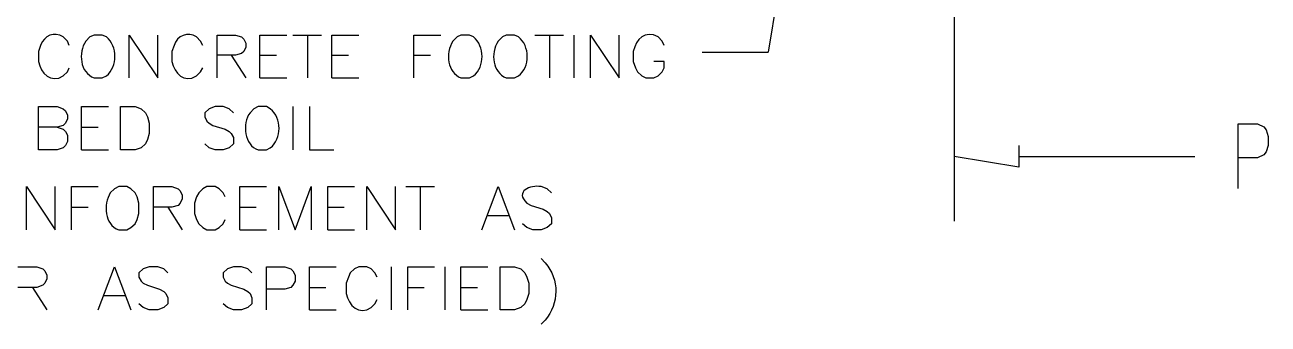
# Model space of a CAD drawing. Header units: millimetres. Extents: x 14 to 201, y 16 to 268.
# Drawn here: x 63.1 to 131.8, y 84.7 to 101.2 of the extents above; entities that cross this region are included whole.
import ezdxf

# ---------------------------------------------------------------- set-up
doc = ezdxf.new("R2010")
doc.units = ezdxf.units.MM
doc.layers.get('0').update_dxf_attribs({"linetype": 'CONTINUOUS'})

msp = doc.modelspace()

# ---------------------------------------------------------------- linework, layer by layer
at = {"color": 0}
for p, q in [((109.051, 128.947), (104.182, 99.7162)), ((114.469, 119.253), (114.469, 90.3813)), ((65.4473, 100.329), (65.2141, 100.562)), ((66.6958, 100.562), (66.4626, 100.329)), ((66.9286, 100.668), (66.6958, 100.562)), ((67.3735, 100.668), (66.9286, 100.668)), ((67.6067, 100.562), (67.3735, 100.668)), ((68.8552, 98.2984), (68.8552, 100.668)), ((68.8552, 100.668), (70.4427, 98.2984)), ((70.4427, 98.2984), (70.4427, 100.668)), ((72.8126, 100.329), (72.5798, 100.562)), ((73.7235, 98.2984), (73.7235, 100.668)), ((73.7235, 100.668), (74.7391, 100.668)), ((74.7391, 100.668), (75.0782, 100.562)), ((75.0782, 100.562), (75.2052, 100.435)), ((75.2052, 100.435), (75.311, 100.225)), ((76.0938, 98.2984), (76.0938, 100.668)), ((76.0938, 100.668), (77.5751, 100.668)), ((77.9141, 100.668), (79.5016, 100.668)), ((78.7192, 100.668), (78.7192, 98.2984)), ((80.0735, 98.2984), (80.0735, 100.668)), ((80.0735, 100.668), (81.5552, 100.668)), ((84.6032, 98.2984), (84.6032, 100.668)), ((84.6032, 100.668), (86.0848, 100.668)), ((86.9957, 100.562), (86.7625, 100.329)), ((87.2063, 100.668), (86.9957, 100.562)), ((87.6723, 100.668), (87.2063, 100.668)), ((87.9052, 100.562), (87.6723, 100.668)), ((89.4927, 100.562), (89.2598, 100.329)), ((89.7047, 100.668), (89.4927, 100.562)), ((90.1707, 100.668), (89.7047, 100.668)), ((90.3813, 100.562), (90.1707, 100.668)), ((91.2922, 100.668), (92.8797, 100.668)), ((92.0958, 100.668), (92.0958, 98.2984)), ((93.4501, 100.668), (93.4501, 98.2984)), ((94.361, 98.2984), (94.361, 100.668)), ((94.361, 100.668), (95.9485, 98.2984)), ((95.9485, 98.2984), (95.9485, 100.668)), ((98.3188, 100.329), (98.1082, 100.562)), ((63.9657, 100.096), (63.8598, 99.7589)), ((63.8598, 99.7589), (63.8598, 99.2078)), ((65.5532, 100.096), (65.4473, 100.329)), ((71.3535, 100.096), (71.2251, 99.7589)), ((71.2251, 99.7589), (71.2251, 99.2078)), ((72.941, 100.096), (72.8126, 100.329)), ((75.2052, 99.7589), (75.0782, 99.6527)), ((75.311, 99.9917), (75.2052, 99.7589)), ((75.311, 100.225), (75.311, 99.9917)), ((96.7313, 99.7589), (96.7313, 99.2078)), ((98.4458, 100.096), (98.3188, 100.329)), ((100.542, 99.7162), (104.182, 99.7162)), ((74.7391, 99.5468), (73.7235, 99.5468)), ((74.5063, 99.5468), (75.311, 98.2984)), ((75.0782, 99.6527), (74.7391, 99.5468)), ((76.0938, 99.5468), (77.0047, 99.5468)), ((80.0735, 99.5468), (80.9833, 99.5468)), ((84.6032, 99.5468), (85.5126, 99.5468)), ((96.7313, 99.2078), (96.8583, 98.848)), ((98.4458, 99.2078), (97.875, 99.2078)), ((98.4458, 98.848), (98.4458, 99.2078)), ((65.2141, 98.4042), (65.4473, 98.6374)), ((65.4473, 98.6374), (65.5532, 98.848)), ((66.9286, 98.2984), (67.3735, 98.2984)), ((67.3735, 98.2984), (67.6067, 98.4042)), ((72.5798, 98.4042), (72.8126, 98.6374)), ((72.8126, 98.6374), (72.941, 98.848)), ((76.0938, 98.2984), (77.5751, 98.2984)), ((80.0735, 98.2984), (81.5552, 98.2984)), ((87.2063, 98.2984), (87.6723, 98.2984)), ((87.6723, 98.2984), (87.9052, 98.4042)), ((89.7047, 98.2984), (90.1707, 98.2984)), ((90.1707, 98.2984), (90.3813, 98.4042)), ((96.8583, 98.848), (96.9642, 98.6374)), ((96.9642, 98.6374), (97.1973, 98.4042)), ((97.1973, 98.4042), (97.4302, 98.2984)), ((97.4302, 98.2984), (97.875, 98.2984)), ((97.875, 98.2984), (98.1082, 98.4042)), ((98.1082, 98.4042), (98.3188, 98.6374)), ((98.3188, 98.6374), (98.4458, 98.848)), ((63.8598, 94.3183), (63.8598, 96.7109)), ((63.8598, 96.7109), (64.8751, 96.7109)), ((64.8751, 96.7109), (65.2141, 96.5839)), ((65.2141, 96.5839), (65.3411, 96.4777)), ((65.3411, 96.4777), (65.4473, 96.2448)), ((65.4473, 96.2448), (65.4473, 96.0328)), ((66.2298, 94.3183), (66.2298, 96.7109)), ((66.2298, 96.7109), (67.7125, 96.7109)), ((68.3891, 94.3183), (68.3891, 96.7109)), ((68.3891, 96.7109), (69.1942, 96.7109)), ((69.1942, 96.7109), (69.5332, 96.5839)), ((69.5332, 96.5839), (69.766, 96.3718)), ((69.766, 96.3718), (69.8708, 96.139)), ((73.2786, 96.5839), (73.0458, 96.3718)), ((73.0458, 96.3718), (73.0458, 96.139)), ((73.6177, 96.7109), (73.2786, 96.5839)), ((74.0625, 96.7109), (73.6177, 96.7109)), ((74.4001, 96.5839), (74.0625, 96.7109)), ((74.6333, 96.3718), (74.4001, 96.5839)), ((75.7548, 96.5839), (75.5442, 96.3718)), ((75.9876, 96.7109), (75.7548, 96.5839)), ((76.4536, 96.7109), (75.9876, 96.7109)), ((76.6657, 96.5839), (76.4536, 96.7109)), ((77.9141, 96.7109), (77.9141, 94.3183)), ((78.825, 96.7109), (78.825, 94.3183)), ((64.8751, 95.5668), (63.8598, 95.5668)), ((65.2141, 95.673), (64.8751, 95.5668)), ((64.8751, 95.5668), (65.2141, 95.4624)), ((65.3411, 95.8), (65.2141, 95.673)), ((65.4473, 96.0328), (65.3411, 95.8)), ((66.2298, 95.5668), (67.1407, 95.5668)), ((69.8708, 96.139), (69.9766, 95.8)), ((69.9766, 95.8), (69.9766, 95.2292)), ((73.0458, 96.139), (73.1516, 95.9058)), ((73.1516, 95.9058), (73.2786, 95.8)), ((73.2786, 95.8), (73.4907, 95.673)), ((73.4907, 95.673), (74.1673, 95.4624)), ((130.175, 92.1812), (130.175, 95.7584)), ((130.175, 95.7584), (131.233, 95.7584)), ((131.233, 95.7584), (131.593, 95.589)), ((131.593, 95.589), (131.72, 95.4193)), ((65.2141, 95.4624), (65.3411, 95.334)), ((65.3411, 95.334), (65.4473, 95.1234)), ((65.4473, 95.1234), (65.4473, 94.7843)), ((69.8708, 94.8902), (69.766, 94.6573)), ((69.9766, 95.2292), (69.8708, 94.8902)), ((74.1673, 95.4624), (74.4001, 95.334)), ((74.4001, 95.334), (74.5063, 95.2292)), ((74.5063, 95.2292), (74.6333, 94.9964)), ((74.6333, 94.9964), (74.6333, 94.6573)), ((131.72, 95.4193), (131.826, 95.0599)), ((131.826, 95.0599), (131.826, 94.5515)), ((64.8751, 94.3183), (63.8598, 94.3183)), ((65.2141, 94.4245), (64.8751, 94.3183)), ((65.3411, 94.5515), (65.2141, 94.4245)), ((65.4473, 94.7843), (65.3411, 94.5515)), ((66.2298, 94.3183), (67.7125, 94.3183)), ((69.1942, 94.3183), (68.3891, 94.3183)), ((69.5332, 94.4245), (69.1942, 94.3183)), ((69.766, 94.6573), (69.5332, 94.4245)), ((73.2786, 94.4245), (73.0458, 94.6573)), ((73.6177, 94.3183), (73.2786, 94.4245)), ((74.0625, 94.3183), (73.6177, 94.3183)), ((74.4001, 94.4245), (74.0625, 94.3183)), ((74.6333, 94.6573), (74.4001, 94.4245)), ((75.9876, 94.3183), (76.4536, 94.3183)), ((76.4536, 94.3183), (76.6657, 94.4245)), ((78.825, 94.3183), (80.1797, 94.3183)), ((118.047, 94.5515), (118.047, 93.3662)), ((131.72, 94.2125), (131.593, 94.0428)), ((131.826, 94.5515), (131.72, 94.2125)), ((118.047, 93.3662), (114.469, 93.9588)), ((118.047, 93.9588), (127.783, 93.9588)), ((131.233, 93.8749), (130.175, 93.8749)), ((131.593, 94.0428), (131.233, 93.8749)), ((63.1832, 89.8948), (63.1832, 92.2874)), ((63.1832, 92.2874), (64.7707, 89.8948)), ((64.7707, 89.8948), (64.7707, 92.2874)), ((65.6802, 89.8948), (65.6802, 92.2874)), ((65.6802, 92.2874), (67.1407, 92.2874)), ((68.0501, 92.159), (67.8173, 91.9484)), ((68.2833, 92.2874), (68.0501, 92.159)), ((68.7282, 92.2874), (68.2833, 92.2874)), ((68.961, 92.159), (68.7282, 92.2874)), ((69.1942, 91.9484), (68.961, 92.159)), ((70.2098, 89.8948), (70.2098, 92.2874)), ((70.2098, 92.2874), (71.2251, 92.2874)), ((71.2251, 92.2874), (71.5641, 92.159)), ((71.5641, 92.159), (71.6911, 92.0542)), ((72.941, 92.159), (72.7082, 91.9484)), ((73.1516, 92.2874), (72.941, 92.159)), ((73.6177, 92.2874), (73.1516, 92.2874)), ((73.8297, 92.159), (73.6177, 92.2874)), ((74.0625, 91.9484), (73.8297, 92.159)), ((74.9723, 89.8948), (74.9723, 92.2874)), ((74.9723, 92.2874), (76.4536, 92.2874)), ((77.1317, 89.8948), (77.1317, 92.2874)), ((77.1317, 92.2874), (78.0411, 89.8948)), ((78.0411, 89.8948), (78.9298, 92.2874)), ((78.9298, 92.2874), (78.9298, 89.8948)), ((79.8407, 89.8948), (79.8407, 92.2874)), ((79.8407, 92.2874), (81.3223, 92.2874)), ((82, 89.8948), (82, 92.2874)), ((82, 92.2874), (83.5875, 89.8948)), ((83.5875, 89.8948), (83.5875, 92.2874)), ((84.1583, 92.2874), (85.7458, 92.2874)), ((84.9422, 92.2874), (84.9422, 89.8948)), ((88.35, 89.8948), (89.2598, 92.2874)), ((89.2598, 92.2874), (90.1707, 89.8948)), ((91.9688, 92.159), (91.6298, 92.2874)), ((92.2017, 91.9484), (91.9688, 92.159)), ((69.3, 91.7152), (69.1942, 91.9484)), ((69.4048, 91.3765), (69.3, 91.7152)), ((71.6911, 92.0542), (71.7973, 91.8214)), ((71.7973, 91.6093), (71.6911, 91.3765)), ((71.7973, 91.8214), (71.7973, 91.6093)), ((72.5798, 91.7152), (72.475, 91.3765)), ((72.7082, 91.9484), (72.5798, 91.7152)), ((74.1673, 91.7152), (74.0625, 91.9484)), ((65.6802, 91.1433), (66.591, 91.1433)), ((69.3, 90.4667), (69.4048, 90.8043)), ((69.4048, 90.8043), (69.4048, 91.3765)), ((71.2251, 91.1433), (70.2098, 91.1433)), ((70.9923, 91.1433), (71.7973, 89.8948)), ((71.5641, 91.2495), (71.2251, 91.1433)), ((71.6911, 91.3765), (71.5641, 91.2495)), ((72.475, 91.3765), (72.475, 90.8043)), ((72.475, 90.8043), (72.5798, 90.4667)), ((74.9723, 91.1433), (75.8832, 91.1433)), ((79.8407, 91.1433), (80.7501, 91.1433)), ((90.8473, 91.3765), (91.0802, 91.2495)), ((91.0802, 91.2495), (91.7582, 91.0375)), ((91.7582, 91.0375), (91.9688, 90.9105)), ((91.9688, 90.9105), (92.0958, 90.8043)), ((92.0958, 90.8043), (92.2017, 90.5715)), ((68.961, 90.0218), (69.1942, 90.2339)), ((69.1942, 90.2339), (69.3, 90.4667)), ((72.5798, 90.4667), (72.7082, 90.2339)), ((72.7082, 90.2339), (72.941, 90.0218)), ((73.8297, 90.0218), (74.0625, 90.2339)), ((74.0625, 90.2339), (74.1673, 90.4667)), ((88.6876, 90.6999), (89.8317, 90.6999)), ((90.8473, 90.0218), (90.6142, 90.2339)), ((92.2017, 90.2339), (91.9688, 90.0218)), ((92.2017, 90.5715), (92.2017, 90.2339)), ((68.2833, 89.8948), (68.7282, 89.8948)), ((68.7282, 89.8948), (68.961, 90.0218)), ((72.941, 90.0218), (73.1516, 89.8948)), ((73.1516, 89.8948), (73.6177, 89.8948)), ((73.6177, 89.8948), (73.8297, 90.0218)), ((74.9723, 89.8948), (76.4536, 89.8948)), ((79.8407, 89.8948), (81.3223, 89.8948)), ((91.186, 89.8948), (90.8473, 90.0218)), ((91.6298, 89.8948), (91.186, 89.8948)), ((91.9688, 90.0218), (91.6298, 89.8948)), ((91.6298, 88.3073), (91.8626, 88.0745)), ((62.7172, 87.8625), (63.7536, 87.8625)), ((63.7536, 87.8625), (64.0927, 87.7355)), ((64.0927, 87.7355), (64.1985, 87.6293)), ((64.1985, 87.6293), (64.3047, 87.3965)), ((64.3047, 87.3965), (64.3047, 87.1859)), ((67.1407, 85.4714), (68.0501, 87.8625)), ((68.0501, 87.8625), (68.961, 85.4714)), ((69.6376, 87.7355), (69.4048, 87.5249)), ((69.4048, 87.5249), (69.4048, 87.2917)), ((69.4048, 87.2917), (69.5332, 87.0589)), ((69.9766, 87.8625), (69.6376, 87.7355)), ((70.4427, 87.8625), (69.9766, 87.8625)), ((70.7817, 87.7355), (70.4427, 87.8625)), ((70.9923, 87.5249), (70.7817, 87.7355)), ((74.2957, 87.7355), (74.0625, 87.5249)), ((74.0625, 87.5249), (74.0625, 87.2917)), ((74.0625, 87.2917), (74.1673, 87.0589)), ((74.6333, 87.8625), (74.2957, 87.7355)), ((75.0782, 87.8625), (74.6333, 87.8625)), ((75.4172, 87.7355), (75.0782, 87.8625)), ((75.65, 87.5249), (75.4172, 87.7355)), ((76.4536, 85.4714), (76.4536, 87.8625)), ((76.4536, 87.8625), (77.4707, 87.8625)), ((77.4707, 87.8625), (77.8083, 87.7355)), ((77.8083, 87.7355), (77.9141, 87.6293)), ((77.9141, 87.6293), (78.0411, 87.3965)), ((78.0411, 87.3965), (78.0411, 87.0589)), ((78.825, 85.4714), (78.825, 87.8625)), ((78.825, 87.8625), (80.3067, 87.8625)), ((80.9833, 87.2917), (80.8563, 86.9527)), ((81.0891, 87.5249), (80.9833, 87.2917)), ((81.3223, 87.7355), (81.0891, 87.5249)), ((81.5552, 87.8625), (81.3223, 87.7355)), ((82, 87.8625), (81.5552, 87.8625)), ((82.2332, 87.7355), (82, 87.8625)), ((82.4438, 87.5249), (82.2332, 87.7355)), ((82.5708, 87.2917), (82.4438, 87.5249)), ((83.3547, 87.8625), (83.3547, 85.4714)), ((84.2641, 85.4714), (84.2641, 87.8625)), ((84.2641, 87.8625), (85.7458, 87.8625)), ((86.3177, 87.8625), (86.3177, 85.4714)), ((87.2063, 85.4714), (87.2063, 87.8625)), ((87.2063, 87.8625), (88.6876, 87.8625)), ((89.3657, 85.4714), (89.3657, 87.8625)), ((89.3657, 87.8625), (90.1707, 87.8625)), ((90.1707, 87.8625), (90.5083, 87.7355)), ((90.5083, 87.7355), (90.7411, 87.5249)), ((90.7411, 87.5249), (90.8473, 87.2917)), ((90.8473, 87.2917), (90.9532, 86.9527)), ((63.7536, 86.7198), (62.7172, 86.7198)), ((63.5208, 86.7198), (64.3047, 85.4714)), ((64.0927, 86.8468), (63.7536, 86.7198)), ((64.1985, 86.9527), (64.0927, 86.8468)), ((64.3047, 87.1859), (64.1985, 86.9527)), ((69.5332, 87.0589), (69.6376, 86.9527)), ((69.6376, 86.9527), (69.8708, 86.8468)), ((69.8708, 86.8468), (70.5485, 86.614)), ((70.5485, 86.614), (70.7817, 86.487)), ((74.1673, 87.0589), (74.2957, 86.9527)), ((74.2957, 86.9527), (74.5063, 86.8468)), ((74.5063, 86.8468), (75.2052, 86.614)), ((75.2052, 86.614), (75.4172, 86.487)), ((77.4707, 86.614), (76.4536, 86.614)), ((77.8083, 86.7198), (77.4707, 86.614)), ((77.9141, 86.8468), (77.8083, 86.7198)), ((78.0411, 87.0589), (77.9141, 86.8468)), ((78.825, 86.7198), (79.7348, 86.7198)), ((80.8563, 86.9527), (80.8563, 86.3808)), ((84.2641, 86.7198), (85.175, 86.7198)), ((87.2063, 86.7198), (88.1172, 86.7198)), ((90.9532, 86.9527), (90.9532, 86.3808)), ((67.4797, 86.275), (68.6223, 86.275)), ((70.7817, 86.487), (70.8875, 86.3808)), ((70.8875, 86.3808), (70.9923, 86.148)), ((70.9923, 86.148), (70.9923, 85.809)), ((75.4172, 86.487), (75.5442, 86.3808)), ((75.5442, 86.3808), (75.65, 86.148)), ((75.65, 86.148), (75.65, 85.809)), ((82.4438, 85.809), (82.5708, 86.0418)), ((90.8473, 86.0418), (90.7411, 85.809)), ((90.9532, 86.3808), (90.8473, 86.0418)), ((69.6376, 85.5984), (69.4048, 85.809)), ((69.9766, 85.4714), (69.6376, 85.5984)), ((70.4427, 85.4714), (69.9766, 85.4714)), ((70.7817, 85.5984), (70.4427, 85.4714)), ((70.9923, 85.809), (70.7817, 85.5984)), ((74.2957, 85.5984), (74.0625, 85.809)), ((74.6333, 85.4714), (74.2957, 85.5984)), ((75.0782, 85.4714), (74.6333, 85.4714)), ((75.4172, 85.5984), (75.0782, 85.4714)), ((75.65, 85.809), (75.4172, 85.5984)), ((78.825, 85.4714), (80.3067, 85.4714)), ((82.2332, 85.5984), (82.4438, 85.809)), ((87.2063, 85.4714), (88.6876, 85.4714)), ((90.1707, 85.4714), (89.3657, 85.4714)), ((90.5083, 85.5984), (90.1707, 85.4714)), ((90.7411, 85.809), (90.5083, 85.5984)), ((91.8626, 84.8995), (91.6298, 84.6875))]:
    msp.add_line(p, q, dxfattribs=at)
for points in [[(65.2141, 100.562), (64.7139, 100.889), (64.1696, 100.633), (63.9657, 100.096)], [(67.6067, 98.4042), (68.2392, 98.9323), (68.2226, 100.035), (67.6067, 100.562)], [(72.5798, 100.562), (72.1169, 100.892), (71.4982, 100.615), (71.3535, 100.096)], [(87.9052, 98.4042), (88.5391, 98.9323), (88.5225, 100.035), (87.9052, 100.562)], [(90.3813, 98.4042), (91.04, 98.8741), (91.0276, 100.09), (90.3813, 100.562)], [(98.1082, 100.562), (97.3709, 100.962), (96.8982, 100.443), (96.7313, 99.7589)], [(66.4626, 100.329), (66.0425, 99.6957), (66.1335, 98.5806), (66.9286, 98.2984)], [(86.7625, 100.329), (86.3191, 99.6474), (86.4676, 98.589), (87.2063, 98.2984)], [(89.2598, 100.329), (88.816, 99.6474), (88.9649, 98.589), (89.7047, 98.2984)], [(63.8598, 99.2078), (63.959, 98.5478), (64.5418, 97.9812), (65.2141, 98.4042)], [(71.2251, 99.2078), (71.3602, 98.5502), (71.8965, 97.9812), (72.5798, 98.4042)], [(75.5442, 96.3718), (75.0905, 95.7749), (75.2521, 94.5402), (75.9876, 94.3183)], [(76.6657, 94.4245), (77.301, 94.9357), (77.3285, 96.0864), (76.6657, 96.5839)], [(91.6298, 92.2874), (91.0484, 92.3893), (90.1499, 92.02), (90.8473, 91.3765)], [(67.8173, 91.9484), (67.4328, 91.3116), (67.492, 90.1816), (68.2833, 89.8948)], [(91.8626, 88.0745), (92.6606, 87.1442), (92.6303, 85.8365), (91.8626, 84.8995)], [(80.8563, 86.3808), (80.9886, 85.7208), (81.5894, 85.1394), (82.2332, 85.5984)]]:
    msp.add_open_spline(points, degree=3, dxfattribs=at)

doc.saveas('drawing.dxf')
